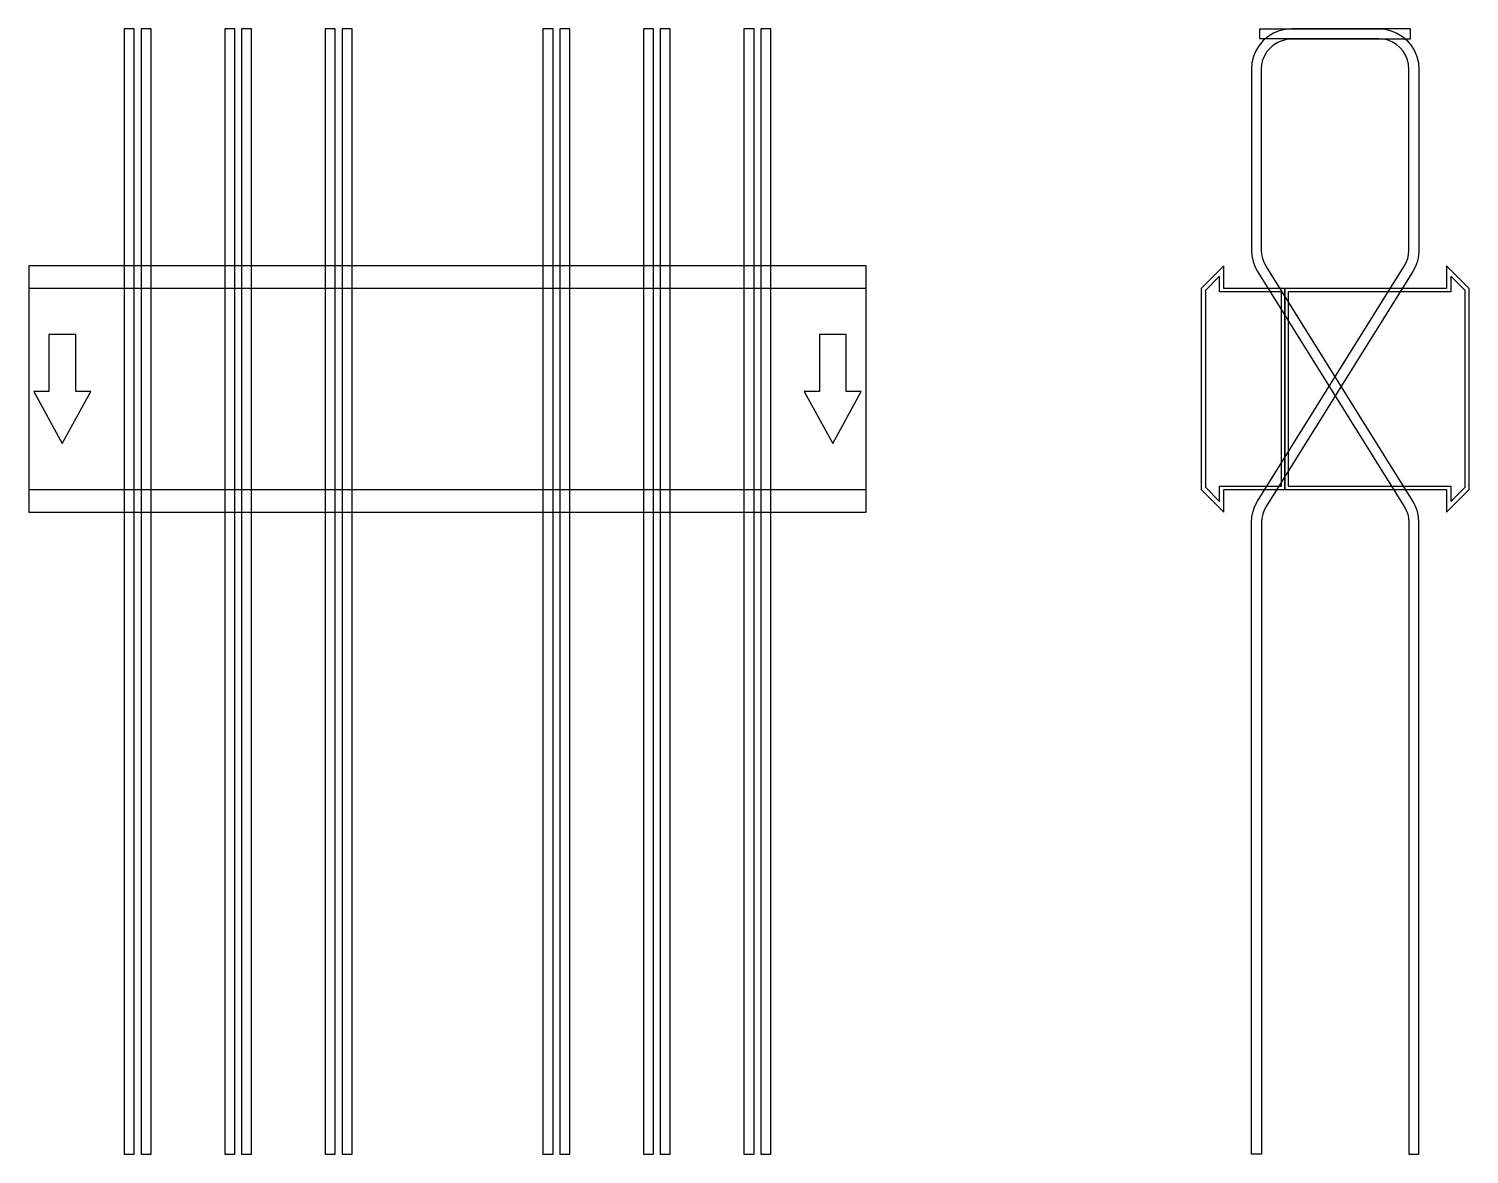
# Model space of a CAD drawing. Extents: x 0 to 860, y -457 to 215.
import ezdxf

# ---------------------------------------------------------------- set-up
doc = ezdxf.new("R2010")
doc.units = 0
doc.layers.add('Halfen', color=7, linetype='CONTINUOUS')

msp = doc.modelspace()

# ---------------------------------------------------------------- linework, layer by layer
at = {"layer": 'Halfen', "color": 7}
for points in [[(730, -456.898), (730, -79.686), (730.234, -76.346), (730.93, -73.071), (732.075, -69.925), (733.647, -66.968), (821.265, 73.25), (822.444, 75.467), (823.303, 77.827), (823.825, 80.283), (824, 82.788), (824, 191), (823.778, 193.816), (823.119, 196.562), (822.038, 199.172), (820.562, 201.58), (818.728, 203.728), (816.58, 205.562), (814.172, 207.038), (811.562, 208.119), (808.816, 208.778), (806, 209), (735, 209), (735, 215), (806, 215), (809.754, 214.705), (813.416, 213.825), (816.896, 212.384), (820.107, 210.416), (822.971, 207.971), (825.416, 205.107), (827.384, 201.896), (828.825, 198.416), (829.705, 194.754), (830, 191), (830, 82.788), (829.766, 79.448), (829.07, 76.173), (827.925, 73.027), (826.353, 70.07), (738.735, -70.148), (737.556, -72.365), (736.697, -74.725), (736.175, -77.181), (736, -79.686), (736, -456.898)], [(63, -456.927), (63, 214.971), (57, 214.971), (57, -456.927)], [(73, -456.927), (73, 214.971), (67, 214.971), (67, -456.927)], [(123, -456.927), (123, 214.971), (117, 214.971), (117, -456.927)], [(133, -456.927), (133, 214.971), (127, 214.971), (127, -456.927)], [(183, -456.927), (183, 214.971), (177, 214.971), (177, -456.927)], [(193, -456.927), (193, 214.971), (187, 214.971), (187, -456.927)], [(313, -456.927), (313, 214.971), (307, 214.971), (307, -456.927)], [(323, -456.927), (323, 214.971), (317, 214.971), (317, -456.927)], [(373, -456.927), (373, 214.971), (367, 214.971), (367, -456.927)], [(383, -456.927), (383, 214.971), (377, 214.971), (377, -456.927)], [(433, -456.927), (433, 214.971), (427, 214.971), (427, -456.927)], [(443, -456.927), (443, 214.971), (437, 214.971), (437, -456.927)], [(830, -456.927), (830, -79.715), (829.766, -76.375), (829.07, -73.1), (827.925, -69.953), (826.353, -66.997), (738.735, 73.221), (737.556, 75.438), (736.697, 77.798), (736.175, 80.255), (736, 82.76), (736, 190.971), (736.222, 193.787), (736.881, 196.534), (737.962, 199.143), (739.438, 201.551), (741.272, 203.699), (743.42, 205.534), (745.828, 207.009), (748.438, 208.09), (751.184, 208.75), (754, 208.971), (825, 208.971), (825, 214.971), (754, 214.971), (750.246, 214.676), (746.584, 213.797), (743.104, 212.355), (739.893, 210.388), (737.029, 207.942), (734.584, 205.078), (732.616, 201.867), (731.175, 198.388), (730.295, 194.726), (730, 190.971), (730, 82.76), (730.234, 79.419), (730.93, 76.144), (732.075, 72.998), (733.647, 70.042), (821.265, -70.177), (822.444, -72.394), (823.303, -74.754), (823.825, -77.21), (824, -79.715), (824, -456.927)], [(0, -73.5), (500, -73.5), (500, 73.5), (0, 73.5)], [(750, -60), (750, 60), (713.5, 60), (713.5, 73.5), (700, 60), (700, -60), (713.5, -73.5), (713.5, -60)], [(860, -60), (860, 60), (846.5, 73.5), (846.5, 60), (750, 60), (750, -60), (846.5, -60), (846.5, -73.5)], [(748, -58), (748, 58), (711, 58), (711, 67.25), (702.5, 58.75), (702.5, -58.75), (711, -67.25), (711, -58)], [(857.5, -58.75), (857.5, 58.75), (849, 67.25), (849, 58), (752, 58), (752, -58), (849, -58), (849, -67.25)], [(0, -60), (500, -60), (500, 60), (0, 60)], [(20, -32.5), (37, -1.5), (28, -1.5), (28, 32.5), (12, 32.5), (12, -1.5), (3, -1.5)], [(480, -32.5), (497, -1.5), (488, -1.5), (488, 32.5), (472, 32.5), (472, -1.5), (463, -1.5)]]:
    msp.add_lwpolyline(points, close=True, dxfattribs=at)

doc.saveas('drawing.dxf')
